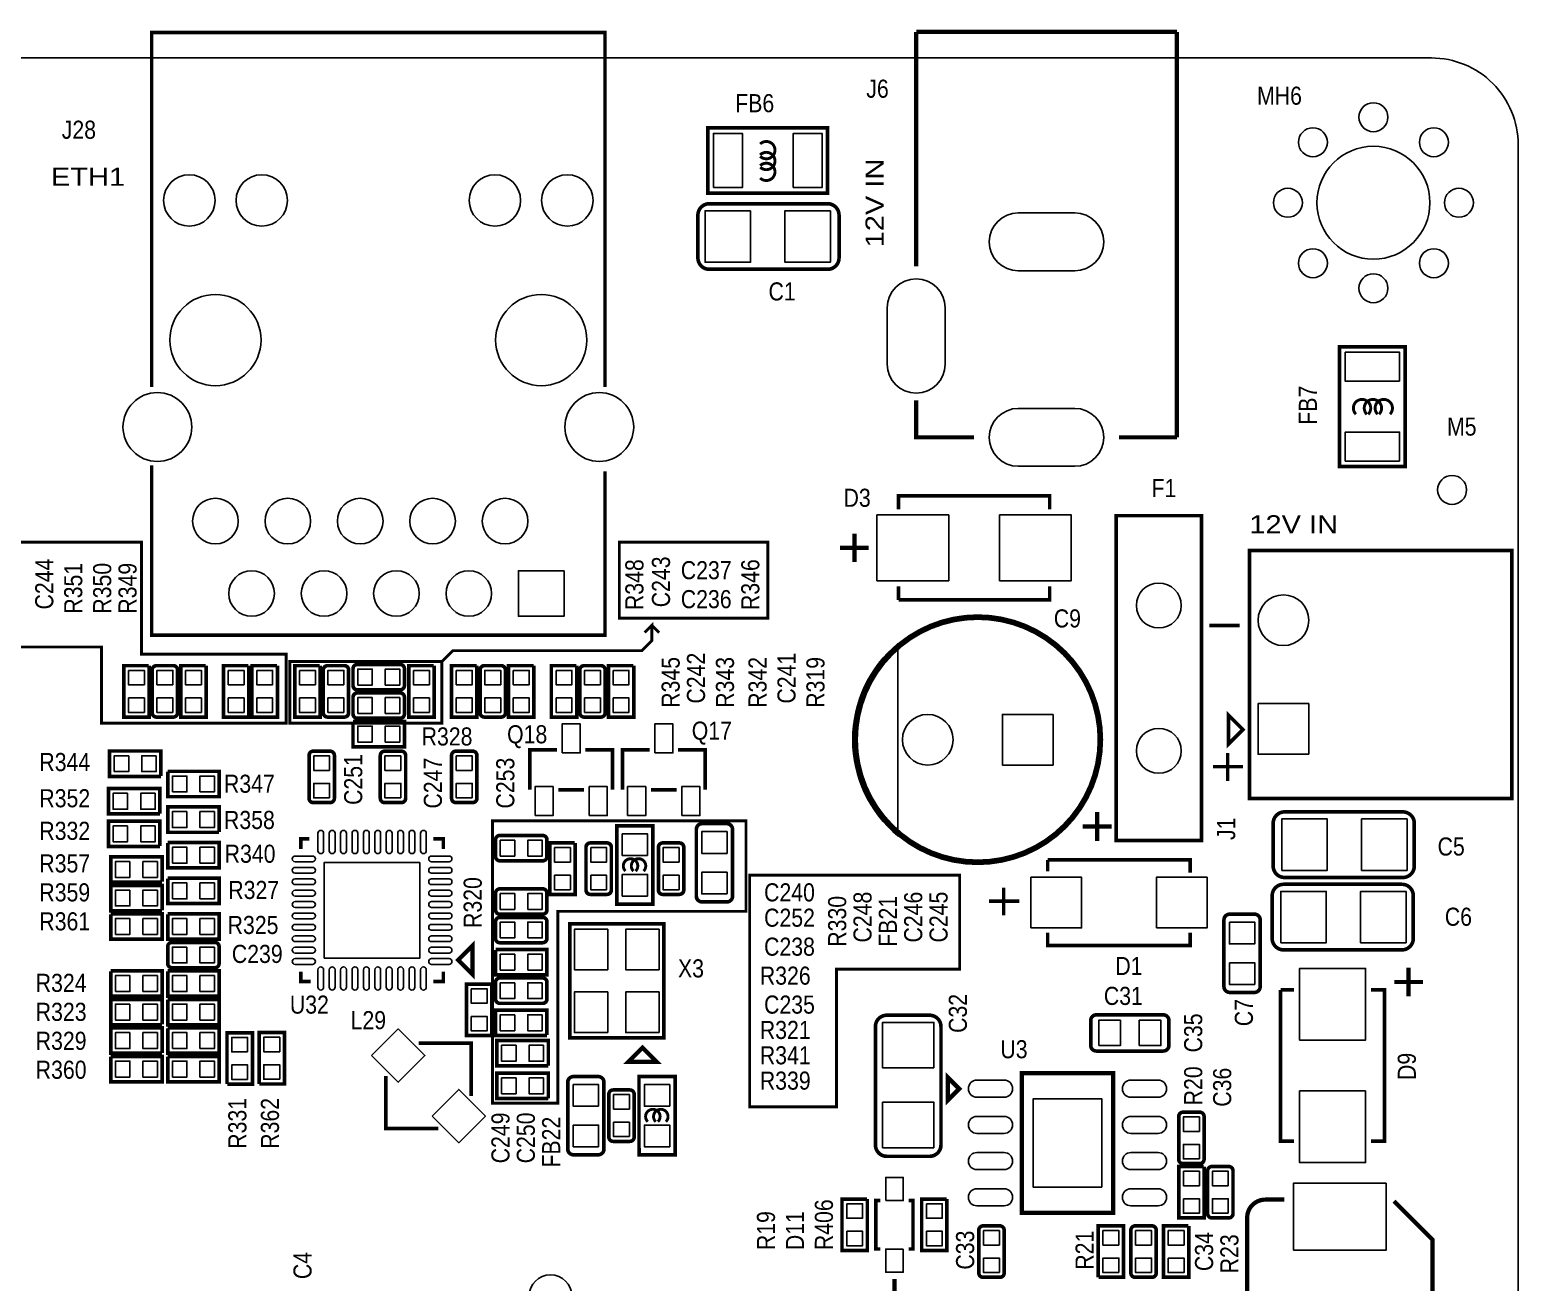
# Model space of a CAD drawing. Extents: x 0 to 228, y 0 to 175.
# Drawn here: x 175.8 to 228, y 129 to 173 of the extents above; entities that cross this region are included whole.
import ezdxf
from ezdxf.enums import TextEntityAlignment as Align

# ---------------------------------------------------------------- set-up
doc = ezdxf.new("R2010")
doc.units = 0
for name, color, linetype in [('BG_OUTLINE', 253, 'CONTINUOUS'), ('BG_SILKSCREEN_TOP', 85, 'CONTINUOUS'), ('PG_SILKSCREEN_TOP', 253, 'CONTINUOUS'), ('PIN_TOP', 142, 'CONTINUOUS'), ('RD_SILKSCREEN_TOP', 142, 'CONTINUOUS')]:
    doc.layers.add(name, color=color, linetype=linetype)

msp = doc.modelspace()

# ---------------------------------------------------------------- linework, layer by layer
at = {"layer": 'BG_OUTLINE'}
msp.add_lwpolyline([(3.048, 0), (224.952052, 0, 0.414214), (228.000052, 3.048), (228.000052, 168.95191, 0.414217), (224.952052, 171.99991), (3.048, 171.99991, 0.414214), (0, 168.95191), (0, 3.048, 0.414214), (3.048, 0)], format="xyb", dxfattribs=at)
at = {"layer": 'BG_SILKSCREEN_TOP', "const_width": 0.102108}
for points in [[(174.752, 155.015946), (174.752, 151.332946), (178.308, 151.332946), (178.308, 148.665946), (184.785, 148.665946), (184.785, 151.078946), (179.705, 151.078946), (179.705, 155.015946), (174.752, 155.015946)], [(196.469, 155.015946), (201.676, 155.015946), (201.676, 152.348946), (196.469, 152.348946), (196.469, 155.015946)], [(190.246, 150.824946), (190.627, 151.2062), (197.2564, 151.2062), (197.612, 151.5618), (197.612, 152.094946), (197.358, 151.840946)], [(197.612, 152.094946), (197.866, 151.840946)], [(184.912, 150.824946), (190.246, 150.824946), (190.246, 148.665946), (184.912, 148.665946), (184.912, 150.824946)], [(192.024, 135.330946), (192.024, 145.236946), (200.914, 145.236946), (200.914, 142.061946), (194.31, 142.061946), (194.31, 135.330946), (192.024, 135.330946)], [(201.168, 143.331946), (208.407, 143.331946), (208.407, 140.029946), (204.089, 140.029946), (204.089, 135.203946), (201.041, 135.203946), (201.041, 143.331946), (201.168, 143.331946)]]:
    msp.add_lwpolyline(points, dxfattribs=at)
at = {"layer": 'PG_SILKSCREEN_TOP'}
for points, const_width in [([(180.065934, 160.452054), (180.065934, 172.891958), (195.96608, 172.891958), (195.96608, 160.452054)], 0.127), ([(206.881984, 164.689028), (206.881984, 172.91304)], 0.150114), ([(206.881984, 172.91304), (216.025984, 172.91304)], 0.150114), ([(216.025984, 172.91304), (216.025984, 158.68904)], 0.150114), ([(199.575928, 169.502074), (199.575928, 167.251888), (203.776072, 167.251888), (203.776072, 169.552112), (199.575928, 169.552112), (199.575928, 169.502074)], 0.127), ([(221.784926, 157.665928), (224.035112, 157.665928), (224.035112, 161.866072), (221.734888, 161.866072), (221.734888, 157.665928), (221.784926, 157.665928)], 0.127), ([(208.913984, 158.68904), (206.881984, 158.68904), (206.881984, 159.989012)], 0.150114), ([(216.025984, 158.68904), (213.993984, 158.68904)], 0.150114), ([(180.065934, 157.701996), (180.065934, 151.752046), (195.96608, 151.752046), (195.96608, 157.502098)], 0.127), ([(211.564982, 156.16301), (211.564982, 156.63799), (206.265018, 156.63799), (206.265018, 156.16301)], 0.127), ([(216.892124, 155.941014), (216.892124, 144.540986), (213.891876, 144.540986), (213.891876, 155.941014), (216.892124, 155.941014)], 0.127), ([(204.71511, 155.313126), (204.71511, 154.312874)], 0.150114), ([(204.214984, 154.813), (205.214982, 154.813)], 0.150114), ([(218.574112, 146.017996), (227.773992, 146.017996), (227.773992, 154.718004), (218.574112, 154.718004), (218.574112, 146.017996)], 0.127), ([(206.265018, 152.98801), (211.564982, 152.98801), (211.564982, 153.46299)], 0.127), ([(206.265018, 153.46299), (206.265018, 152.98801)], 0.127), ([(217.16111, 152.088088), (218.2241, 152.088088)], 0.119888), ([(179.973986, 150.679912), (179.973986, 148.876004), (179.084986, 148.876004), (179.084986, 150.679912), (179.961032, 150.679912)], 0.127), ([(181.973982, 150.679912), (181.973982, 148.876004), (181.084982, 148.876004), (181.084982, 150.679912), (181.961028, 150.679912)], 0.127), ([(183.474106, 150.679912), (183.474106, 148.876004), (182.585106, 148.876004), (182.585106, 150.679912), (183.460898, 150.679912)], 0.127), ([(184.474104, 150.679912), (184.474104, 148.876004), (183.585104, 148.876004), (183.585104, 150.679912), (184.460896, 150.679912)], 0.127), ([(185.973974, 150.679912), (185.973974, 148.876004), (185.084974, 148.876004), (185.084974, 150.679912), (185.96102, 150.679912)], 0.127), ([(189.973966, 150.679912), (189.973966, 148.876004), (189.084966, 148.876004), (189.084966, 150.679912), (189.961012, 150.679912)], 0.127), ([(191.47409, 150.679912), (191.47409, 148.876004), (190.58509, 148.876004), (190.58509, 150.679912), (191.460882, 150.679912)], 0.127), ([(193.474086, 150.679912), (193.474086, 148.876004), (192.585086, 148.876004), (192.585086, 150.679912), (193.460878, 150.679912)], 0.127), ([(194.973956, 150.679912), (194.973956, 148.876004), (194.084956, 148.876004), (194.084956, 150.679912), (194.961002, 150.679912)], 0.127), ([(196.973952, 150.679912), (196.973952, 148.876004), (196.084952, 148.876004), (196.084952, 150.679912), (196.960998, 150.679912)], 0.127), ([(217.842084, 147.934934), (217.842084, 148.934932), (218.34221, 148.434806), (217.842084, 147.934934)], 0.127), ([(187.127896, 148.72208), (188.931042, 148.72208), (188.931042, 147.83308), (187.127896, 147.83308), (187.127896, 148.709888)], 0.127), ([(194.279012, 147.727924), (193.329052, 147.727924), (193.329052, 146.327876)], 0.127), ([(195.27901, 147.727924), (196.22897, 147.727924), (196.22897, 146.327876)], 0.127), ([(197.528942, 147.727924), (196.578982, 147.727924), (196.578982, 146.327876)], 0.127), ([(198.52894, 147.727924), (199.4789, 147.727924), (199.4789, 146.327876)], 0.127), ([(180.390038, 146.795998), (178.585876, 146.795998), (178.585876, 147.684998), (180.390038, 147.684998), (180.390038, 146.808952)], 0.127), ([(217.805, 147.610068), (217.805, 146.633946)], 0.119888), ([(180.628036, 146.97202), (182.430928, 146.97202), (182.430928, 146.08302), (180.628036, 146.08302), (180.628036, 146.960082)], 0.127), ([(217.28811, 147.135088), (218.3511, 147.135088)], 0.119888), ([(180.352954, 145.477992), (178.549046, 145.477992), (178.549046, 146.368008), (180.352954, 146.368008), (180.352954, 145.490946)], 0.127), ([(194.32905, 146.327876), (195.228972, 146.327876)], 0.127), ([(197.57898, 146.327876), (198.478902, 146.327876)], 0.127), ([(182.430928, 144.833086), (180.628036, 144.833086), (180.628036, 145.722086), (182.430928, 145.722086), (182.430928, 144.84604)], 0.127), ([(180.352954, 144.336008), (178.549046, 144.336008), (178.549046, 145.223992), (180.352954, 145.223992), (180.352954, 144.347946)], 0.127), ([(213.233, 144.526), (213.233, 145.542)], 0.151892), ([(185.596022, 144.599914), (185.296048, 144.599914), (185.296048, 144.249902)], 0.127), ([(190.296038, 144.249902), (190.296038, 144.599914), (189.946026, 144.599914)], 0.127), ([(196.713094, 142.312898), (196.379084, 142.312898), (196.379084, 142.630906), (196.379084, 145.056098), (197.649084, 145.056098), (197.649084, 142.312898), (196.70903, 142.312898)], 0.127), ([(213.741, 145.034), (212.725, 145.034)], 0.151892), ([(180.628036, 144.471898), (182.430928, 144.471898), (182.430928, 143.582898), (180.628036, 143.582898), (180.628036, 144.45996)], 0.127), ([(194.919092, 144.45996), (194.919092, 142.656052), (194.030092, 142.656052), (194.030092, 144.45996), (194.905884, 144.45996)], 0.127), ([(180.430932, 143.083026), (178.62804, 143.083026), (178.62804, 143.972026), (180.430932, 143.972026), (180.430932, 143.09598)], 0.127), ([(216.495122, 143.417036), (216.495122, 143.867124), (211.494878, 143.867124)], 0.127), ([(211.494878, 143.858996), (211.494878, 143.467074)], 0.127), ([(180.628036, 143.221964), (182.430928, 143.221964), (182.430928, 142.332964), (180.628036, 142.332964), (180.628036, 143.210026)], 0.127), ([(180.430932, 142.083028), (178.62804, 142.083028), (178.62804, 142.972028), (180.430932, 142.972028), (180.430932, 142.095982)], 0.127), ([(209.949034, 142.892018), (209.949034, 141.915896)], 0.119888), ([(178.62804, 141.97203), (180.430932, 141.97203), (180.430932, 141.08303), (178.62804, 141.08303), (178.62804, 141.960092)], 0.127), ([(180.628036, 141.97203), (182.430928, 141.97203), (182.430928, 141.08303), (180.628036, 141.08303), (180.628036, 141.960092)], 0.127), ([(209.43189, 142.417038), (210.49488, 142.417038)], 0.119888), ([(194.7291, 137.62101), (194.7291, 141.621002), (198.029068, 141.621002), (198.029068, 137.62101), (194.7291, 137.62101)], 0.127), ([(191.317372, 139.850876), (191.317372, 140.850874), (190.8175, 140.350748), (191.317372, 139.850876)], 0.150114), ([(211.494878, 141.316964), (211.494878, 140.866876), (216.495122, 140.866876), (216.495122, 141.316964)], 0.127), ([(192.127886, 140.722096), (193.931032, 140.722096), (193.931032, 139.833096), (192.127886, 139.833096), (192.127886, 140.709904)], 0.127), ([(178.62804, 139.972034), (180.430932, 139.972034), (180.430932, 139.083034), (178.62804, 139.083034), (178.62804, 139.960096)], 0.127), ([(180.628036, 139.972034), (182.430928, 139.972034), (182.430928, 139.083034), (180.628036, 139.083034), (180.628036, 139.960096)], 0.127), ([(185.64606, 139.599924), (185.296048, 139.599924), (185.296048, 139.949936)], 0.127), ([(190.296038, 139.949936), (190.296038, 139.599924), (189.946026, 139.599924)], 0.127), ([(224.155, 140.082016), (224.155, 139.082018)], 0.150114), ([(191.998092, 139.50696), (191.998092, 137.703052), (191.109092, 137.703052), (191.109092, 139.50696), (191.984884, 139.50696)], 0.127), ([(224.655126, 139.58189), (223.654874, 139.58189)], 0.150114), ([(180.430932, 138.083036), (178.62804, 138.083036), (178.62804, 138.972036), (180.430932, 138.972036), (180.430932, 138.09599)], 0.127), ([(180.628036, 138.972036), (182.430928, 138.972036), (182.430928, 138.083036), (180.628036, 138.083036), (180.628036, 138.960098)], 0.127), ([(219.66301, 139.301982), (219.66301, 134.002018), (220.13799, 134.002018)], 0.127), ([(220.13799, 139.301982), (219.66301, 139.301982)], 0.127), ([(222.83801, 134.002018), (223.31299, 134.002018), (223.31299, 139.301982), (222.83801, 139.301982)], 0.127), ([(193.931032, 137.7061), (192.127886, 137.7061), (192.127886, 138.5951), (193.931032, 138.5951), (193.931032, 137.719054)], 0.127), ([(180.430932, 137.083038), (178.62804, 137.083038), (178.62804, 137.972038), (180.430932, 137.972038), (180.430932, 137.095992)], 0.127), ([(180.628036, 137.972038), (182.430928, 137.972038), (182.430928, 137.083038), (180.628036, 137.083038), (180.628036, 137.9601)], 0.127), ([(182.708042, 135.998966), (182.708042, 137.802112), (183.597042, 137.802112), (183.597042, 135.998966), (182.71998, 135.998966)], 0.127), ([(183.831992, 136.004046), (183.831992, 137.807954), (184.720992, 137.807954), (184.720992, 136.004046), (183.8452, 136.004046)], 0.127), ([(189.425072, 137.437876), (191.274954, 137.437876), (191.274954, 135.587994)], 0.127), ([(193.979038, 136.635998), (192.174876, 136.635998), (192.174876, 137.524998), (193.979038, 137.524998), (193.979038, 136.648952)], 0.127), ([(197.781926, 136.777984), (196.781928, 136.777984), (197.282054, 137.27811), (197.781926, 136.777984)], 0.150114), ([(178.62804, 136.97204), (180.430932, 136.97204), (180.430932, 136.08304), (178.62804, 136.08304), (178.62804, 136.960102)], 0.127), ([(180.628036, 136.97204), (182.430928, 136.97204), (182.430928, 136.08304), (180.628036, 136.08304), (180.628036, 136.960102)], 0.127), ([(188.27496, 136.288018), (188.27496, 134.437882), (190.125096, 134.437882)], 0.127), ([(193.979038, 135.492998), (192.174876, 135.492998), (192.174876, 136.381998), (193.979038, 136.381998), (193.979038, 135.505952)], 0.127), ([(197.49389, 133.520942), (197.160896, 133.520942), (197.15988, 133.83895), (197.15988, 136.263888), (198.42988, 136.263888), (198.42988, 133.520942), (197.49008, 133.520942)], 0.127), ([(207.989932, 136.233916), (207.989932, 135.43407), (208.389982, 135.83412), (207.989932, 136.233916)], 0.150114), ([(210.589876, 131.484116), (210.589876, 136.38403), (213.790022, 136.38403), (213.790022, 131.484116), (210.589876, 131.484116)], 0.150114), ([(216.978992, 133.108954), (216.978992, 131.305046), (216.089992, 131.305046), (216.089992, 133.108954), (216.967054, 133.108954)], 0.127), ([(205.167992, 131.965954), (205.167992, 130.162046), (204.280008, 130.162046), (204.280008, 131.965954), (205.156054, 131.965954)], 0.127), ([(205.620874, 130.214116), (205.471014, 130.214116), (205.471014, 131.913884), (205.620874, 131.913884)], 0.127), ([(206.621126, 130.214116), (206.770986, 130.214116), (206.770986, 131.913884), (206.621126, 131.913884)], 0.127), ([(207.961992, 131.965954), (207.961992, 130.162046), (207.074008, 130.162046), (207.074008, 131.965954), (207.950054, 131.965954)], 0.127), ([(213.270084, 129.221992), (213.270084, 131.0259), (214.159084, 131.0259), (214.159084, 129.221992), (213.282022, 129.221992)], 0.127), ([(216.445084, 131.0259), (216.445084, 129.221992), (215.556084, 129.221992), (215.556084, 131.0259), (216.431876, 131.0259)], 0.127), ([(206.121, 128.563878), (206.121, 129.16408)], 0.150114)]:
    msp.add_lwpolyline(points, dxfattribs=dict(at, const_width=const_width))
for points, const_width in [([(201.410062, 168.980104, -0.414006), (201.8411, 168.980104, -0.995605), (201.410062, 168.549066)], 0.102108), ([(201.410062, 168.599104, -0.414006), (201.8411, 168.599104, -0.995605), (201.410062, 168.168066)], 0.102108), ([(201.410062, 168.218104, -0.414006), (201.8411, 168.218104, -0.995605), (201.410062, 167.787066)], 0.102108), ([(203.776072, 166.885112), (199.625966, 166.885112, 0.414191), (199.225916, 166.485062), (199.225916, 164.984938, 0.414191), (199.625966, 164.584888), (203.776072, 164.584888, 0.414173), (204.176122, 164.984938), (204.176122, 166.485062, 0.414173), (203.776072, 166.885112)], 0.127), ([(222.306896, 159.500062, -0.414006), (222.306896, 159.9311, -0.995605), (222.737934, 159.500062)], 0.102108), ([(222.687896, 159.500062, -0.414006), (222.687896, 159.9311, -0.995605), (223.118934, 159.500062)], 0.102108), ([(223.068896, 159.500062, -0.414006), (223.068896, 159.9311, -0.995605), (223.499934, 159.500062)], 0.102108), ([(213.341966, 148.082, 1), (204.742034, 148.082, 1), (213.341966, 148.082)], 0.199898), ([(180.084984, 149.026118), (180.084984, 149.575012), (180.084984, 149.980904), (180.084984, 150.529036, -0.415985), (180.235098, 150.679912), (180.824124, 150.679912, -0.414759), (180.973984, 150.529036), (180.973984, 149.026118, -0.413667), (180.824124, 148.876004), (180.235098, 148.876004, -0.41489), (180.084984, 149.026118)], 0.127), ([(186.084972, 149.026118), (186.084972, 149.575012), (186.084972, 149.980904), (186.084972, 150.529036, -0.415952), (186.235086, 150.679912), (186.824112, 150.679912, -0.414792), (186.973972, 150.529036), (186.973972, 149.026118, -0.4137), (186.824112, 148.876004), (186.235086, 148.876004, -0.414857), (186.084972, 149.026118)], 0.127), ([(187.27801, 150.722076), (187.825888, 150.722076), (188.232034, 150.722076), (188.780928, 150.722076, -0.414791), (188.931042, 150.571962), (188.931042, 149.982936, -0.4137), (188.780928, 149.833076), (187.27801, 149.833076, -0.41436), (187.127896, 149.982936), (187.127896, 150.571962, -0.415454), (187.27801, 150.722076)], 0.127), ([(191.585088, 149.026118), (191.585088, 149.575012), (191.585088, 149.980904), (191.585088, 150.529036, -0.415622), (191.734948, 150.679912), (192.323974, 150.679912, -0.415122), (192.474088, 150.529036), (192.474088, 149.026118, -0.41403), (192.323974, 148.876004), (191.734948, 148.876004, -0.414527), (191.585088, 149.026118)], 0.127), ([(195.084954, 149.026118), (195.084954, 149.575012), (195.084954, 149.980904), (195.084954, 150.529036, -0.415952), (195.235068, 150.679912), (195.824094, 150.679912, -0.414792), (195.973954, 150.529036), (195.973954, 149.026118, -0.4137), (195.824094, 148.876004), (195.235068, 148.876004, -0.414857), (195.084954, 149.026118)], 0.127), ([(187.27801, 149.722078), (187.825888, 149.722078), (188.232034, 149.722078), (188.780928, 149.722078, -0.414791), (188.931042, 149.571964), (188.931042, 148.982938, -0.4137), (188.780928, 148.833078), (187.27801, 148.833078, -0.41436), (187.127896, 148.982938), (187.127896, 149.571964, -0.415454), (187.27801, 149.722078)], 0.127), ([(185.5851, 146.026124), (185.5851, 146.575018), (185.5851, 146.98091), (185.5851, 147.529042, -0.415622), (185.73496, 147.679918), (186.323986, 147.679918, -0.415122), (186.4741, 147.529042), (186.4741, 146.026124, -0.41403), (186.323986, 145.87601), (185.73496, 145.87601, -0.414527), (185.5851, 146.026124)], 0.127), ([(188.084968, 146.026124), (188.084968, 146.575018), (188.084968, 146.98091), (188.084968, 147.529042, -0.415952), (188.235082, 147.679918), (188.824108, 147.679918, -0.414792), (188.973968, 147.529042), (188.973968, 146.026124, -0.4137), (188.824108, 145.87601), (188.235082, 145.87601, -0.414857), (188.084968, 146.026124)], 0.127), ([(190.58509, 146.026124), (190.58509, 146.575018), (190.58509, 146.98091), (190.58509, 147.529042, -0.415622), (190.73495, 147.679918), (191.323976, 147.679918, -0.415122), (191.47409, 147.529042), (191.47409, 146.026124, -0.41403), (191.323976, 145.87601), (190.73495, 145.87601, -0.414527), (190.58509, 146.026124)], 0.127), ([(199.171052, 142.592044), (199.171052, 144.935956, -0.413852), (199.37095, 145.136108), (200.2409, 145.136108, -0.414123), (200.441052, 144.935956), (200.441052, 142.592044, -0.414102), (200.2409, 142.391892), (199.37095, 142.391892, -0.413831), (199.171052, 142.592044)], 0.127), ([(219.80398, 143.248888), (223.954086, 143.248888, 0.414105), (224.353882, 143.648938), (224.353882, 145.149062, 0.4141), (223.954086, 145.549112), (219.80398, 145.549112, 0.414198), (219.40393, 145.149062), (219.40393, 143.648938, 0.414202), (219.80398, 143.248888)], 0.127), ([(192.278, 144.722088), (192.825878, 144.722088), (193.232024, 144.722088), (193.780918, 144.722088, -0.414758), (193.931032, 144.571974), (193.931032, 143.982948, -0.413733), (193.780918, 143.833088), (192.278, 143.833088, -0.414393), (192.127886, 143.982948), (192.127886, 144.571974, -0.415421), (192.278, 144.722088)], 0.127), ([(196.189092, 144.309084), (196.189092, 143.760952), (196.189092, 143.35506), (196.189092, 142.805912, -0.415324), (196.037962, 142.656052), (195.449952, 142.656052, -0.41436), (195.300092, 142.805912), (195.300092, 144.309084, -0.415821), (195.449952, 144.45996), (196.037962, 144.45996, -0.416775), (196.189092, 144.309084)], 0.127), ([(197.840092, 142.805912), (197.840092, 143.35506), (197.840092, 143.760952), (197.840092, 144.309084, -0.415821), (197.989952, 144.45996), (198.577962, 144.45996, -0.416775), (198.729092, 144.309084), (198.729092, 142.805912, -0.415324), (198.577962, 142.656052), (197.989952, 142.656052, -0.41436), (197.840092, 142.805912)], 0.127), ([(196.683884, 143.473932, -2.412993), (197.04304, 143.473932)], 0.102108), ([(196.96303, 143.473932, -2.414604), (197.321932, 143.473932)], 0.102108), ([(219.768928, 140.708888), (223.919034, 140.708888, 0.414214), (224.319084, 141.108938), (224.319084, 142.609062, 0.414214), (223.919034, 143.009112), (219.768928, 143.009112, 0.41415), (219.368878, 142.609062), (219.368878, 141.108938, 0.41415), (219.768928, 140.708888)], 0.127), ([(192.278, 142.849092), (192.825878, 142.849092), (193.232024, 142.849092), (193.780918, 142.849092, -0.414758), (193.931032, 142.698978), (193.931032, 142.109952, -0.413733), (193.780918, 141.960092), (192.278, 141.960092, -0.414393), (192.127886, 142.109952), (192.127886, 142.698978, -0.415421), (192.278, 142.849092)], 0.127), ([(218.948, 141.760956), (218.948, 139.417044, -0.41384), (218.748102, 139.216892), (217.877898, 139.216892, -0.413834), (217.678, 139.417044), (217.678, 141.760956, -0.413742), (217.877898, 141.961108), (218.748102, 141.961108, -0.413748), (218.948, 141.760956)], 0.127), ([(192.278, 141.849094), (192.825878, 141.849094), (193.232024, 141.849094), (193.780918, 141.849094, -0.414758), (193.931032, 141.69898), (193.931032, 141.109954, -0.413733), (193.780918, 140.960094), (192.278, 140.960094, -0.414393), (192.127886, 141.109954), (192.127886, 141.69898, -0.415421), (192.278, 141.849094)], 0.127), ([(182.281068, 140.083032), (181.73192, 140.083032), (181.326028, 140.083032), (180.777896, 140.083032, -0.413996), (180.628036, 140.232892), (180.628036, 140.821918, -0.415223), (180.777896, 140.972032), (182.281068, 140.972032, -0.414493), (182.430928, 140.821918), (182.430928, 140.232892, -0.413271), (182.281068, 140.083032)], 0.127), ([(193.780918, 138.833098), (193.232024, 138.833098), (192.825878, 138.833098), (192.278, 138.833098, -0.414393), (192.127886, 138.982958), (192.127886, 139.571984, -0.415421), (192.278, 139.722098), (193.780918, 139.722098, -0.414758), (193.931032, 139.571984), (193.931032, 138.982958, -0.413733), (193.780918, 138.833098)], 0.127), ([(207.751934, 133.865874), (207.751934, 138.01598, 0.414334), (207.351884, 138.41603), (205.852014, 138.41603, 0.414224), (205.451964, 138.01598), (205.451964, 133.865874, 0.414092), (205.852014, 133.466078), (207.351884, 133.466078, 0.414202), (207.751934, 133.865874)], 0.127), ([(213.204044, 138.43), (215.547956, 138.43, -0.413829), (215.748108, 138.230102), (215.748108, 137.359898, -0.413848), (215.547956, 137.16), (213.204044, 137.16, -0.413753), (213.003892, 137.359898), (213.003892, 138.230102, -0.413734), (213.204044, 138.43)], 0.127), ([(194.660012, 133.721094), (194.660012, 136.06399, -0.414216), (194.85991, 136.263888), (195.730114, 136.263888, -0.414606), (195.930012, 136.06399), (195.930012, 133.721094, -0.414221), (195.730114, 133.520942), (194.85991, 133.520942, -0.413844), (194.660012, 133.721094)], 0.127), ([(196.100954, 134.140956), (196.100954, 134.690104), (196.100954, 135.095996), (196.100954, 135.643874, -0.415654), (196.251068, 135.793988), (196.840094, 135.793988, -0.414492), (196.989954, 135.643874), (196.989954, 134.140956, -0.413337), (196.840094, 133.991096), (196.251068, 133.991096, -0.414493), (196.100954, 134.140956)], 0.127), ([(197.464934, 134.681976, -2.412647), (197.82409, 134.681976)], 0.102108), ([(197.74408, 134.681976, -2.407832), (198.103998, 134.681976)], 0.102108), ([(216.091008, 133.359906), (216.091008, 133.909054), (216.091008, 134.314946), (216.091008, 134.864094, -0.414361), (216.241122, 135.013954), (216.829894, 135.013954, -0.413502), (216.980008, 134.864094), (216.980008, 133.359906, -0.413305), (216.829894, 133.210046), (216.241122, 133.210046, -0.414162), (216.091008, 133.359906)], 0.127), ([(217.105992, 131.454906), (217.105992, 132.004054), (217.105992, 132.409946), (217.105992, 132.959094, -0.41347), (217.256106, 133.108954), (217.844878, 133.108954, -0.413997), (217.994992, 132.959094), (217.994992, 131.454906, -0.414195), (217.844878, 131.305046), (217.256106, 131.305046, -0.413667), (217.105992, 131.454906)], 0.127), ([(219.84208, 124.89688), (218.49207, 126.24689), (218.49207, 131.311904, -0.41425), (219.12707, 131.946904), (219.792042, 131.946904)], 0.150114), ([(223.64192, 131.89712), (224.99193, 130.54711), (224.99193, 125.482096, -0.414279), (224.35693, 124.847096), (223.691958, 124.847096)], 0.150114), ([(209.079084, 129.372106), (209.079084, 129.921), (209.079084, 130.326892), (209.079084, 130.87604, -0.414062), (209.228944, 131.0259), (209.816954, 131.0259, -0.415091), (209.968084, 130.87604), (209.968084, 129.372106, -0.415586), (209.816954, 129.221992), (209.228944, 129.221992, -0.414559), (209.079084, 129.372106)], 0.127), ([(214.413084, 129.372106), (214.413084, 129.921), (214.413084, 130.326892), (214.413084, 130.87604, -0.414062), (214.562944, 131.0259), (215.150954, 131.0259, -0.415091), (215.302084, 130.87604), (215.302084, 129.372106, -0.415586), (215.150954, 129.221992), (214.562944, 129.221992, -0.414559), (214.413084, 129.372106)], 0.127)]:
    msp.add_lwpolyline(points, format="xyb", dxfattribs=dict(at, const_width=const_width))
msp.add_lwpolyline([(206.241904, 151.45893), (206.241904, 144.70507, -0.469866)], format="xyb", close=True, dxfattribs=at)
at = {"layer": 'PIN_TOP'}
for points in [[(199.767952, 167.4495), (199.767952, 169.3545), (200.783952, 169.3545), (200.783952, 167.4495)], [(202.568048, 167.4495), (202.568048, 169.3545), (203.584048, 169.3545), (203.584048, 167.4495)], [(201.075925, 166.636446), (201.075925, 164.833554), (199.475979, 164.833554), (199.475979, 166.636446)], [(203.876021, 166.636446), (203.876021, 164.833554), (202.276075, 164.833554), (202.276075, 166.636446)], [(223.8375, 160.658048), (221.9325, 160.658048), (221.9325, 161.674048), (223.8375, 161.674048)], [(223.8375, 157.857952), (221.9325, 157.857952), (221.9325, 158.873952), (223.8375, 158.873952)], [(208.022444, 153.657554), (205.507336, 153.657554), (205.507336, 155.968446), (208.022444, 155.968446)], [(209.807556, 155.968446), (212.322664, 155.968446), (212.322664, 153.657554), (209.807556, 153.657554)], [(194.530853, 154.012011), (194.530853, 152.412065), (192.930907, 152.412065), (192.930907, 154.012011)], [(179.249451, 150.515066), (179.808505, 150.515066), (179.808505, 150.007066), (179.249451, 150.007066)], [(180.808503, 150.007066), (180.249449, 150.007066), (180.249449, 150.515066), (180.808503, 150.515066)], [(181.249447, 150.515066), (181.808501, 150.515066), (181.808501, 150.007066), (181.249447, 150.007066)], [(182.749571, 150.515066), (183.308625, 150.515066), (183.308625, 150.007066), (182.749571, 150.007066)], [(183.749569, 150.515066), (184.308623, 150.515066), (184.308623, 150.007066), (183.749569, 150.007066)], [(185.249439, 150.515066), (185.808493, 150.515066), (185.808493, 150.007066), (185.249439, 150.007066)], [(186.808491, 150.007066), (186.249437, 150.007066), (186.249437, 150.515066), (186.808491, 150.515066)], [(187.29198, 149.99843), (187.29198, 150.557484), (187.79998, 150.557484), (187.79998, 149.99843)], [(188.258196, 149.99843), (188.258196, 150.557484), (188.766196, 150.557484), (188.766196, 149.99843)], [(189.249431, 150.515066), (189.808485, 150.515066), (189.808485, 150.007066), (189.249431, 150.007066)], [(190.749555, 150.515066), (191.308609, 150.515066), (191.308609, 150.007066), (190.749555, 150.007066)], [(192.308607, 150.007066), (191.749553, 150.007066), (191.749553, 150.515066), (192.308607, 150.515066)], [(192.749551, 150.515066), (193.308605, 150.515066), (193.308605, 150.007066), (192.749551, 150.007066)], [(194.249421, 150.515066), (194.808475, 150.515066), (194.808475, 150.007066), (194.249421, 150.007066)], [(195.808473, 150.007066), (195.249419, 150.007066), (195.249419, 150.515066), (195.808473, 150.515066)], [(196.249417, 150.515066), (196.808471, 150.515066), (196.808471, 150.007066), (196.249417, 150.007066)], [(179.249451, 149.54885), (179.808505, 149.54885), (179.808505, 149.04085), (179.249451, 149.04085)], [(180.808503, 149.04085), (180.249449, 149.04085), (180.249449, 149.54885), (180.808503, 149.54885)], [(181.249447, 149.54885), (181.808501, 149.54885), (181.808501, 149.04085), (181.249447, 149.04085)], [(182.749571, 149.54885), (183.308625, 149.54885), (183.308625, 149.04085), (182.749571, 149.04085)], [(183.749569, 149.54885), (184.308623, 149.54885), (184.308623, 149.04085), (183.749569, 149.04085)], [(185.249439, 149.54885), (185.808493, 149.54885), (185.808493, 149.04085), (185.249439, 149.04085)], [(186.808491, 149.04085), (186.249437, 149.04085), (186.249437, 149.54885), (186.808491, 149.54885)], [(187.29198, 148.998432), (187.29198, 149.557486), (187.79998, 149.557486), (187.79998, 148.998432)], [(188.258196, 148.998432), (188.258196, 149.557486), (188.766196, 149.557486), (188.766196, 148.998432)], [(189.249431, 149.54885), (189.808485, 149.54885), (189.808485, 149.04085), (189.249431, 149.04085)], [(190.749555, 149.54885), (191.308609, 149.54885), (191.308609, 149.04085), (190.749555, 149.04085)], [(192.308607, 149.04085), (191.749553, 149.04085), (191.749553, 149.54885), (192.308607, 149.54885)], [(192.749551, 149.54885), (193.308605, 149.54885), (193.308605, 149.04085), (192.749551, 149.04085)], [(194.249421, 149.54885), (194.808475, 149.54885), (194.808475, 149.04085), (194.249421, 149.04085)], [(195.808473, 149.04085), (195.249419, 149.04085), (195.249419, 149.54885), (195.808473, 149.54885)], [(196.249417, 149.54885), (196.808471, 149.54885), (196.808471, 149.04085), (196.249417, 149.04085)], [(220.653102, 147.574), (218.875102, 147.574), (218.875102, 149.352), (220.653102, 149.352)], [(211.685886, 148.971), (211.685886, 147.193), (209.907886, 147.193), (209.907886, 148.971)], [(187.29198, 147.998434), (187.29198, 148.557488), (187.79998, 148.557488), (187.79998, 147.998434)], [(188.258196, 147.998434), (188.258196, 148.557488), (188.766196, 148.557488), (188.766196, 147.998434)], [(194.461384, 147.619974), (194.461384, 148.635974), (195.096384, 148.635974), (195.096384, 147.619974)], [(197.711568, 147.619974), (197.711568, 148.635974), (198.346568, 148.635974), (198.346568, 147.619974)], [(179.258976, 147.520533), (179.258976, 146.961479), (178.750976, 146.961479), (178.750976, 147.520533)], [(180.225192, 147.520533), (180.225192, 146.961479), (179.717192, 146.961479), (179.717192, 147.520533)], [(186.308619, 147.007072), (185.749565, 147.007072), (185.749565, 147.515072), (186.308619, 147.515072)], [(188.808487, 147.007072), (188.249433, 147.007072), (188.249433, 147.515072), (188.808487, 147.515072)], [(191.308609, 147.007072), (190.749555, 147.007072), (190.749555, 147.515072), (191.308609, 147.515072)], [(180.791866, 146.248374), (180.791866, 146.807428), (181.299866, 146.807428), (181.299866, 146.248374)], [(181.758082, 146.248374), (181.758082, 146.807428), (182.266082, 146.807428), (182.266082, 146.248374)], [(179.221892, 146.202527), (179.221892, 145.643473), (178.713892, 145.643473), (178.713892, 146.202527)], [(180.188108, 146.202527), (180.188108, 145.643473), (179.680108, 145.643473), (179.680108, 146.202527)], [(186.308619, 146.040856), (185.749565, 146.040856), (185.749565, 146.548856), (186.308619, 146.548856)], [(188.808487, 146.040856), (188.249433, 146.040856), (188.249433, 146.548856), (188.808487, 146.548856)], [(191.308609, 146.040856), (190.749555, 146.040856), (190.749555, 146.548856), (191.308609, 146.548856)], [(193.511424, 145.419826), (193.511424, 146.435826), (194.146424, 146.435826), (194.146424, 145.419826)], [(195.411344, 145.419826), (195.411344, 146.435826), (196.046344, 146.435826), (196.046344, 145.419826)], [(196.761608, 145.419826), (196.761608, 146.435826), (197.396608, 146.435826), (197.396608, 145.419826)], [(198.661528, 145.419826), (198.661528, 146.435826), (199.296528, 146.435826), (199.296528, 145.419826)], [(181.299866, 145.557621), (181.299866, 144.998567), (180.791866, 144.998567), (180.791866, 145.557621)], [(182.266082, 145.557621), (182.266082, 144.998567), (181.758082, 144.998567), (181.758082, 145.557621)], [(219.703904, 143.497554), (219.703904, 145.300446), (221.30385, 145.300446), (221.30385, 143.497554)], [(222.504, 143.497554), (222.504, 145.300446), (224.103946, 145.300446), (224.103946, 143.497554)], [(179.221892, 145.059527), (179.221892, 144.500473), (178.713892, 144.500473), (178.713892, 145.059527)], [(180.188108, 145.059527), (180.188108, 144.500473), (179.680108, 144.500473), (179.680108, 145.059527)], [(197.458584, 144.014952), (196.569584, 144.014952), (196.569584, 144.776952), (197.458584, 144.776952)], [(200.250552, 144.093946), (199.361552, 144.093946), (199.361552, 144.855946), (200.250552, 144.855946)], [(180.791866, 143.748252), (180.791866, 144.307306), (181.299866, 144.307306), (181.299866, 143.748252)], [(181.758082, 143.748252), (181.758082, 144.307306), (182.266082, 144.307306), (182.266082, 143.748252)], [(192.29197, 143.998442), (192.29197, 144.557496), (192.79997, 144.557496), (192.79997, 143.998442)], [(193.258186, 143.998442), (193.258186, 144.557496), (193.766186, 144.557496), (193.766186, 143.998442)], [(194.194557, 144.295114), (194.753611, 144.295114), (194.753611, 143.787114), (194.194557, 143.787114)], [(195.464557, 144.295114), (196.023611, 144.295114), (196.023611, 143.787114), (195.464557, 143.787114)], [(198.563611, 143.787114), (198.004557, 143.787114), (198.004557, 144.295114), (198.563611, 144.295114)], [(179.29987, 143.807561), (179.29987, 143.248507), (178.79187, 143.248507), (178.79187, 143.807561)], [(180.266086, 143.807561), (180.266086, 143.248507), (179.758086, 143.248507), (179.758086, 143.807561)], [(189.472443, 143.776573), (189.472443, 140.423519), (186.119389, 140.423519), (186.119389, 143.776573)], [(180.791866, 142.498318), (180.791866, 143.057372), (181.299866, 143.057372), (181.299866, 142.498318)], [(181.758082, 142.498318), (181.758082, 143.057372), (182.266082, 143.057372), (182.266082, 142.498318)], [(194.194557, 143.328898), (194.753611, 143.328898), (194.753611, 142.820898), (194.194557, 142.820898)], [(195.464557, 143.328898), (196.023611, 143.328898), (196.023611, 142.820898), (195.464557, 142.820898)], [(197.458584, 142.59306), (196.569584, 142.59306), (196.569584, 143.35506), (197.458584, 143.35506)], [(198.563611, 142.820898), (198.004557, 142.820898), (198.004557, 143.328898), (198.563611, 143.328898)], [(200.250552, 142.672054), (199.361552, 142.672054), (199.361552, 143.434054), (200.250552, 143.434054)], [(210.906106, 141.478), (210.906106, 143.256), (212.684106, 143.256), (212.684106, 141.478)], [(215.305894, 141.478), (215.305894, 143.256), (217.083894, 143.256), (217.083894, 141.478)], [(179.29987, 142.807563), (179.29987, 142.248509), (178.79187, 142.248509), (178.79187, 142.807563)], [(180.266086, 142.807563), (180.266086, 142.248509), (179.758086, 142.248509), (179.758086, 142.807563)], [(192.29197, 142.125446), (192.29197, 142.6845), (192.79997, 142.6845), (192.79997, 142.125446)], [(193.258186, 142.125446), (193.258186, 142.6845), (193.766186, 142.6845), (193.766186, 142.125446)], [(219.668852, 140.957554), (219.668852, 142.760446), (221.268798, 142.760446), (221.268798, 140.957554)], [(222.468948, 140.957554), (222.468948, 142.760446), (224.068894, 142.760446), (224.068894, 140.957554)], [(178.79187, 141.248384), (178.79187, 141.807438), (179.29987, 141.807438), (179.29987, 141.248384)], [(179.758086, 141.248384), (179.758086, 141.807438), (180.266086, 141.807438), (180.266086, 141.248384)], [(180.791866, 141.248384), (180.791866, 141.807438), (181.299866, 141.807438), (181.299866, 141.248384)], [(181.758082, 141.248384), (181.758082, 141.807438), (182.266082, 141.807438), (182.266082, 141.248384)], [(192.29197, 141.125448), (192.29197, 141.684502), (192.79997, 141.684502), (192.79997, 141.125448)], [(193.258186, 141.125448), (193.258186, 141.684502), (193.766186, 141.684502), (193.766186, 141.125448)], [(217.8685, 141.680946), (218.7575, 141.680946), (218.7575, 140.918946), (217.8685, 140.918946)], [(196.063108, 140.010134), (194.895216, 140.010134), (194.895216, 141.432026), (196.063108, 141.432026)], [(197.862952, 140.010134), (196.69506, 140.010134), (196.69506, 141.432026), (197.862952, 141.432026)], [(181.299866, 140.807567), (181.299866, 140.248513), (180.791866, 140.248513), (180.791866, 140.807567)], [(182.266082, 140.807567), (182.266082, 140.248513), (181.758082, 140.248513), (181.758082, 140.807567)], [(192.29197, 139.99845), (192.29197, 140.557504), (192.79997, 140.557504), (192.79997, 139.99845)], [(193.258186, 139.99845), (193.258186, 140.557504), (193.766186, 140.557504), (193.766186, 139.99845)], [(217.8685, 140.259054), (218.7575, 140.259054), (218.7575, 139.497054), (217.8685, 139.497054)], [(220.332554, 137.544556), (220.332554, 140.059664), (222.643446, 140.059664), (222.643446, 137.544556)], [(178.79187, 139.248388), (178.79187, 139.807442), (179.29987, 139.807442), (179.29987, 139.248388)], [(179.758086, 139.248388), (179.758086, 139.807442), (180.266086, 139.807442), (180.266086, 139.248388)], [(180.791866, 139.248388), (180.791866, 139.807442), (181.299866, 139.807442), (181.299866, 139.248388)], [(181.758082, 139.248388), (181.758082, 139.807442), (182.266082, 139.807442), (182.266082, 139.248388)], [(192.79997, 139.557633), (192.79997, 138.998579), (192.29197, 138.998579), (192.29197, 139.557633)], [(193.766186, 139.557633), (193.766186, 138.998579), (193.258186, 138.998579), (193.258186, 139.557633)], [(191.273557, 139.342114), (191.832611, 139.342114), (191.832611, 138.834114), (191.273557, 138.834114)], [(196.063108, 137.809986), (194.895216, 137.809986), (194.895216, 139.231878), (196.063108, 139.231878)], [(197.862952, 137.809986), (196.69506, 137.809986), (196.69506, 139.231878), (197.862952, 139.231878)], [(179.29987, 138.807571), (179.29987, 138.248517), (178.79187, 138.248517), (178.79187, 138.807571)], [(180.266086, 138.807571), (180.266086, 138.248517), (179.758086, 138.248517), (179.758086, 138.807571)], [(180.791866, 138.24839), (180.791866, 138.807444), (181.299866, 138.807444), (181.299866, 138.24839)], [(181.758082, 138.24839), (181.758082, 138.807444), (182.266082, 138.807444), (182.266082, 138.24839)], [(191.273557, 138.375898), (191.832611, 138.375898), (191.832611, 137.867898), (191.273557, 137.867898)], [(192.79997, 138.430635), (192.79997, 137.871581), (192.29197, 137.871581), (192.29197, 138.430635)], [(193.766186, 138.430635), (193.766186, 137.871581), (193.258186, 137.871581), (193.258186, 138.430635)], [(187.78, 136.998964), (188.714126, 137.93309), (189.648252, 136.998964), (188.714126, 136.064838)], [(207.503522, 136.566021), (205.70063, 136.566021), (205.70063, 138.165967), (207.503522, 138.165967)], [(213.284054, 137.3505), (213.284054, 138.2395), (214.046054, 138.2395), (214.046054, 137.3505)], [(214.705946, 137.3505), (214.705946, 138.2395), (215.467946, 138.2395), (215.467946, 137.3505)], [(179.29987, 137.807573), (179.29987, 137.248519), (178.79187, 137.248519), (178.79187, 137.807573)], [(180.266086, 137.807573), (180.266086, 137.248519), (179.758086, 137.248519), (179.758086, 137.807573)], [(180.791866, 137.248392), (180.791866, 137.807446), (181.299866, 137.807446), (181.299866, 137.248392)], [(181.758082, 137.248392), (181.758082, 137.807446), (182.266082, 137.807446), (182.266082, 137.248392)], [(183.431561, 137.130028), (182.872507, 137.130028), (182.872507, 137.638028), (183.431561, 137.638028)], [(184.556527, 137.135108), (183.997473, 137.135108), (183.997473, 137.643108), (184.556527, 137.643108)], [(192.847976, 137.360533), (192.847976, 136.801479), (192.339976, 136.801479), (192.339976, 137.360533)], [(193.814192, 137.360533), (193.814192, 136.801479), (193.306192, 136.801479), (193.306192, 137.360533)], [(178.79187, 136.248394), (178.79187, 136.807448), (179.29987, 136.807448), (179.29987, 136.248394)], [(179.758086, 136.248394), (179.758086, 136.807448), (180.266086, 136.807448), (180.266086, 136.248394)], [(180.791866, 136.248394), (180.791866, 136.807448), (181.299866, 136.807448), (181.299866, 136.248394)], [(181.758082, 136.248394), (181.758082, 136.807448), (182.266082, 136.807448), (182.266082, 136.248394)], [(183.431561, 136.163812), (182.872507, 136.163812), (182.872507, 136.671812), (183.431561, 136.671812)], [(184.556527, 136.168892), (183.997473, 136.168892), (183.997473, 136.676892), (184.556527, 136.676892)], [(189.901916, 134.877048), (190.836042, 135.811174), (191.770168, 134.877048), (190.836042, 133.942922)], [(192.847976, 136.217533), (192.847976, 135.658479), (192.339976, 135.658479), (192.339976, 136.217533)], [(193.814192, 136.217533), (193.814192, 135.658479), (193.306192, 135.658479), (193.306192, 136.217533)], [(195.739512, 135.222996), (194.850512, 135.222996), (194.850512, 135.984996), (195.739512, 135.984996)], [(198.23938, 135.222996), (197.35038, 135.222996), (197.35038, 135.984996), (198.23938, 135.984996)], [(222.643446, 135.759444), (222.643446, 133.244336), (220.332554, 133.244336), (220.332554, 135.759444)], [(196.824473, 135.122158), (196.265419, 135.122158), (196.265419, 135.630158), (196.824473, 135.630158)], [(207.503522, 133.765925), (205.70063, 133.765925), (205.70063, 135.365871), (207.503522, 135.365871)], [(213.390099, 132.383911), (210.990053, 132.383911), (210.990053, 135.483981), (213.390099, 135.483981)], [(216.814527, 134.341108), (216.255473, 134.341108), (216.255473, 134.849108), (216.814527, 134.849108)], [(195.739512, 133.801104), (194.850512, 133.801104), (194.850512, 134.563104), (195.739512, 134.563104)], [(196.824473, 134.155942), (196.265419, 134.155942), (196.265419, 134.663942), (196.824473, 134.663942)], [(198.23938, 133.801104), (197.35038, 133.801104), (197.35038, 134.563104), (198.23938, 134.563104)], [(216.814527, 133.374892), (216.255473, 133.374892), (216.255473, 133.882892), (216.814527, 133.882892)], [(205.815946, 131.913376), (205.815946, 132.72643), (206.426054, 132.72643), (206.426054, 131.913376)], [(216.255473, 132.944108), (216.814527, 132.944108), (216.814527, 132.436108), (216.255473, 132.436108)], [(217.830527, 132.436108), (217.271473, 132.436108), (217.271473, 132.944108), (217.830527, 132.944108)], [(220.116908, 130.171952), (220.116908, 132.52196), (223.366838, 132.52196), (223.366838, 130.171952)], [(204.444473, 131.801108), (205.003527, 131.801108), (205.003527, 131.293108), (204.444473, 131.293108)], [(207.238473, 131.801108), (207.797527, 131.801108), (207.797527, 131.293108), (207.238473, 131.293108)], [(216.255473, 131.977892), (216.814527, 131.977892), (216.814527, 131.469892), (216.255473, 131.469892)], [(217.830527, 131.469892), (217.271473, 131.469892), (217.271473, 131.977892), (217.830527, 131.977892)], [(204.444473, 130.834892), (205.003527, 130.834892), (205.003527, 130.326892), (204.444473, 130.326892)], [(207.238473, 130.834892), (207.797527, 130.834892), (207.797527, 130.326892), (207.238473, 130.326892)], [(209.802603, 130.353054), (209.243549, 130.353054), (209.243549, 130.861054), (209.802603, 130.861054)], [(213.993603, 130.353054), (213.434549, 130.353054), (213.434549, 130.861054), (213.993603, 130.861054)], [(215.136603, 130.353054), (214.577549, 130.353054), (214.577549, 130.861054), (215.136603, 130.861054)], [(215.720549, 130.861054), (216.279603, 130.861054), (216.279603, 130.353054), (215.720549, 130.353054)], [(206.426054, 130.214497), (206.426054, 129.401443), (205.815946, 129.401443), (205.815946, 130.214497)], [(209.802603, 129.386838), (209.243549, 129.386838), (209.243549, 129.894838), (209.802603, 129.894838)], [(213.993603, 129.386838), (213.434549, 129.386838), (213.434549, 129.894838), (213.993603, 129.894838)], [(215.136603, 129.386838), (214.577549, 129.386838), (214.577549, 129.894838), (215.136603, 129.894838)], [(215.720549, 129.894838), (216.279603, 129.894838), (216.279603, 129.386838), (215.720549, 129.386838)]]:
    msp.add_lwpolyline(points, close=True, dxfattribs=at)
for points in [[(210.463384, 166.56304), (212.444584, 166.56304, -1), (212.444584, 164.53104), (210.463384, 164.53104, -1)], [(205.865984, 161.25444), (205.865984, 163.23564, -1), (207.897984, 163.23564), (207.897984, 161.25444, -1)], [(210.463384, 159.70504), (212.444584, 159.70504, -1), (212.444584, 157.67304), (210.463384, 157.67304, -1)], [(185.894345, 144.188942), (185.894345, 144.79905, -1), (186.097291, 144.79905), (186.097291, 144.188942, -1)], [(186.294395, 144.188942), (186.294395, 144.79905, -1), (186.497341, 144.79905), (186.497341, 144.188942, -1)], [(186.694445, 144.188942), (186.694445, 144.79905, -1), (186.897391, 144.79905), (186.897391, 144.188942, -1)], [(187.094495, 144.188942), (187.094495, 144.79905, -1), (187.297441, 144.79905), (187.297441, 144.188942, -1)], [(187.494545, 144.188942), (187.494545, 144.79905, -1), (187.697491, 144.79905), (187.697491, 144.188942, -1)], [(187.894341, 144.188942), (187.894341, 144.79905, -1), (188.097287, 144.79905), (188.097287, 144.188942, -1)], [(188.294391, 144.188942), (188.294391, 144.79905, -1), (188.497337, 144.79905), (188.497337, 144.188942, -1)], [(188.694441, 144.188942), (188.694441, 144.79905, -1), (188.897387, 144.79905), (188.897387, 144.188942, -1)], [(189.094491, 144.188942), (189.094491, 144.79905, -1), (189.297437, 144.79905), (189.297437, 144.188942, -1)], [(189.494541, 144.188942), (189.494541, 144.79905, -1), (189.697487, 144.79905), (189.697487, 144.188942, -1)], [(185.096912, 144.001617), (185.70702, 144.001617, -1), (185.70702, 143.798671), (185.096912, 143.798671, -1)], [(185.096912, 143.601567), (185.70702, 143.601567, -1), (185.70702, 143.398621), (185.096912, 143.398621, -1)], [(190.49492, 143.798671), (189.884812, 143.798671, -1), (189.884812, 144.001617), (190.49492, 144.001617, -1)], [(190.49492, 143.398621), (189.884812, 143.398621, -1), (189.884812, 143.601567), (190.49492, 143.601567, -1)], [(185.096912, 143.201517), (185.70702, 143.201517, -1), (185.70702, 142.998571), (185.096912, 142.998571, -1)], [(190.49492, 142.998571), (189.884812, 142.998571, -1), (189.884812, 143.201517), (190.49492, 143.201517, -1)], [(185.096912, 142.801467), (185.70702, 142.801467, -1), (185.70702, 142.598521), (185.096912, 142.598521, -1)], [(190.49492, 142.598521), (189.884812, 142.598521, -1), (189.884812, 142.801467), (190.49492, 142.801467, -1)], [(185.096912, 142.401417), (185.70702, 142.401417, -1), (185.70702, 142.198471), (185.096912, 142.198471, -1)], [(190.49492, 142.198471), (189.884812, 142.198471, -1), (189.884812, 142.401417), (190.49492, 142.401417, -1)], [(185.096912, 142.001621), (185.70702, 142.001621, -1), (185.70702, 141.798675), (185.096912, 141.798675, -1)], [(185.096912, 141.601571), (185.70702, 141.601571, -1), (185.70702, 141.398625), (185.096912, 141.398625, -1)], [(190.49492, 141.798675), (189.884812, 141.798675, -1), (189.884812, 142.001621), (190.49492, 142.001621, -1)], [(190.49492, 141.398625), (189.884812, 141.398625, -1), (189.884812, 141.601571), (190.49492, 141.601571, -1)], [(185.096912, 141.201521), (185.70702, 141.201521, -1), (185.70702, 140.998575), (185.096912, 140.998575, -1)], [(190.49492, 140.998575), (189.884812, 140.998575, -1), (189.884812, 141.201521), (190.49492, 141.201521, -1)], [(185.096912, 140.801471), (185.70702, 140.801471, -1), (185.70702, 140.598525), (185.096912, 140.598525, -1)], [(190.49492, 140.598525), (189.884812, 140.598525, -1), (189.884812, 140.801471), (190.49492, 140.801471, -1)], [(185.096912, 140.401421), (185.70702, 140.401421, -1), (185.70702, 140.198475), (185.096912, 140.198475, -1)], [(185.894345, 139.401042), (185.894345, 140.01115, -1), (186.097291, 140.01115), (186.097291, 139.401042, -1)], [(186.294395, 139.401042), (186.294395, 140.01115, -1), (186.497341, 140.01115), (186.497341, 139.401042, -1)], [(186.694445, 139.401042), (186.694445, 140.01115, -1), (186.897391, 140.01115), (186.897391, 139.401042, -1)], [(187.094495, 139.401042), (187.094495, 140.01115, -1), (187.297441, 140.01115), (187.297441, 139.401042, -1)], [(187.494545, 139.401042), (187.494545, 140.01115, -1), (187.697491, 140.01115), (187.697491, 139.401042, -1)], [(187.894341, 139.401042), (187.894341, 140.01115, -1), (188.097287, 140.01115), (188.097287, 139.401042, -1)], [(188.294391, 139.401042), (188.294391, 140.01115, -1), (188.497337, 140.01115), (188.497337, 139.401042, -1)], [(188.694441, 139.401042), (188.694441, 140.01115, -1), (188.897387, 140.01115), (188.897387, 139.401042, -1)], [(189.094491, 139.401042), (189.094491, 140.01115, -1), (189.297437, 140.01115), (189.297437, 139.401042, -1)], [(189.494541, 139.401042), (189.494541, 140.01115, -1), (189.697487, 140.01115), (189.697487, 139.401042, -1)], [(190.49492, 140.198475), (189.884812, 140.198475, -1), (189.884812, 140.401421), (190.49492, 140.401421, -1)], [(209.965036, 135.538972), (209.015076, 135.538972, -1), (209.015076, 136.13892), (209.965036, 136.13892, -1)], [(215.365076, 135.538972), (214.415116, 135.538972, -1), (214.415116, 136.13892), (215.365076, 136.13892, -1)], [(209.965036, 134.268972), (209.015076, 134.268972, -1), (209.015076, 134.86892), (209.965036, 134.86892, -1)], [(215.365076, 134.268972), (214.415116, 134.268972, -1), (214.415116, 134.86892), (215.365076, 134.86892, -1)], [(209.965036, 132.998972), (209.015076, 132.998972, -1), (209.015076, 133.59892), (209.965036, 133.59892, -1)], [(215.365076, 132.998972), (214.415116, 132.998972, -1), (214.415116, 133.59892), (215.365076, 133.59892, -1)], [(209.965036, 131.728972), (209.015076, 131.728972, -1), (209.015076, 132.32892), (209.965036, 132.32892, -1)], [(215.365076, 131.728972), (214.415116, 131.728972, -1), (214.415116, 132.32892), (215.365076, 132.32892, -1)]]:
    msp.add_lwpolyline(points, format="xyb", close=True, dxfattribs=at)
for centre, radius in [((222.920052, 169.919904), 0.508), ((220.799152, 169.04081), 0.508), ((225.040952, 169.04081), 0.508), ((222.920052, 166.91991), 1.980946), ((181.385972, 167.002206), 0.901446), ((183.925972, 167.002206), 0.901446), ((192.105788, 167.002206), 0.901446), ((194.645788, 167.002206), 0.901446), ((219.920058, 166.91991), 0.508), ((225.920046, 166.91991), 0.508), ((220.799152, 164.79901), 0.508), ((225.040952, 164.79901), 0.508), ((222.920052, 163.919916), 0.508), ((182.30088, 162.102038), 1.599946), ((193.73088, 162.102038), 1.599946), ((180.265832, 159.052006), 1.2065), ((195.765928, 159.052006), 1.2065), ((225.679, 156.845), 0.508), ((182.30088, 155.752038), 0.799973), ((184.84088, 155.752038), 0.799973), ((187.38088, 155.752038), 0.799973), ((189.92088, 155.752038), 0.799973), ((192.46088, 155.752038), 0.799973), ((183.57088, 153.212038), 0.799973), ((186.11088, 153.212038), 0.799973), ((188.65088, 153.212038), 0.799973), ((191.19088, 153.212038), 0.799973), ((215.392, 152.790906), 0.787527), ((219.764102, 152.273), 0.889), ((207.287114, 148.082), 0.889), ((215.392, 147.691094), 0.787527), ((194.056, 128.560068), 0.750062)]:
    msp.add_circle(centre, radius, dxfattribs=at)

# ---------------------------------------------------------------- texts
at = {"layer": 'BG_SILKSCREEN_TOP', "width": 1.2}
for s, p in [('ETH1', (176.53, 167.513)), ('12V IN', (218.567, 155.321))]:
    msp.add_text(s, height=0.635, dxfattribs=at).set_placement(p)
msp.add_text('12V IN', height=0.635, rotation=90, dxfattribs=at).set_placement((205.74, 165.354))
at = {"layer": 'RD_SILKSCREEN_TOP', "width": 0.8784}
for s, p in [('FB6', (200.534016, 170.09491)), ('J6', (205.130908, 170.60291)), ('MH6', (218.838018, 170.358054)), ('J28', (176.911, 169.164)), ('C1', (201.701908, 163.49091)), ('M5', (225.5012, 158.75)), ('F1', (215.138, 156.591)), ('D3', (204.33411, 156.25191)), ('C9', (211.709, 152.019)), ('R328', (189.5348, 147.8788)), ('Q18', (192.532, 147.955)), ('Q17', (199.009, 148.082)), ('R344', (176.125124, 146.98091)), ('R347', (182.602124, 146.21891)), ('R352', (176.125124, 145.71091)), ('R332', (176.125124, 144.56791)), ('R358', (182.602124, 144.94891)), ('C5', (225.171, 144.018)), ('R340', (182.626, 143.764)), ('R357', (176.125124, 143.42491)), ('R327', (182.753, 142.494)), ('R359', (176.125124, 142.40891)), ('R361', (176.125124, 141.39291)), ('C6', (225.425, 141.553946)), ('R325', (182.729124, 141.26591)), ('D1', (213.868, 139.827)), ('X3', (198.526908, 139.74191)), ('R326', (201.398124, 139.48791)), ('R324', (175.998124, 139.23391)), ('U32', (184.913016, 138.47191)), ('R323', (175.998124, 138.21791)), ('L29', (187.04306, 137.926064)), ('R329', (175.998124, 137.20191)), ('R321', (201.398124, 137.58291)), ('R341', (201.398124, 136.69391)), ('R360', (175.998124, 136.18591)), ('R339', (201.398124, 135.80491))]:
    msp.add_text(s, height=0.635, dxfattribs=at).set_placement(p)
for s, p in [('FB7', (220.93809, 159.132016)), ('R351', (177.63109, 152.503124)), ('R350', (178.64709, 152.503124)), ('R349', (179.53609, 152.503124)), ('R348', (197.31609, 152.630124)), ('R346', (201.38009, 152.630124)), ('R345', (198.58609, 149.201124)), ('R343', (200.49109, 149.201124)), ('R342', (201.63409, 149.201124)), ('R319', (203.66609, 149.201124)), ('J1', (218.073986, 144.563084)), ('R320', (191.643, 141.478)), ('R330', (204.42809, 140.819124)), ('FB21', (206.20609, 140.819124)), ('C32', (208.661, 137.795)), ('D9', (224.409, 136.144)), ('R20', (216.916, 135.255)), ('R331', (183.388, 133.731)), ('R362', (184.531, 133.731)), ('FB22', (194.39509, 133.072124)), ('R406', (203.962, 130.175)), ('R19', (201.93, 130.175)), ('D11', (202.946, 130.175)), ('R21', (213.106, 129.488946)), ('R23', (218.186, 129.361946)), ('C4', (185.674, 129.159))]:
    msp.add_text(s, height=0.635, rotation=90, dxfattribs=at).set_placement(p)
for s, p in [('C244', (176.61509, 153.543)), ('C243', (198.247, 153.618946)), ('C242', (199.47509, 150.241)), ('C241', (202.65009, 150.241)), ('C251', (187.452, 146.685)), ('C247', (190.246, 146.558)), ('C253', (192.786, 146.558)), ('C248', (205.31709, 141.859)), ('C246', (207.09509, 141.859)), ('C245', (207.98409, 141.859)), ('C7', (218.694, 138.505946)), ('C35', (216.916, 137.795)), ('C36', (217.932, 135.89)), ('C249', (192.61709, 134.112)), ('C250', (193.50609, 134.112)), ('C33', (208.915, 130.175)), ('C34', (217.297, 130.123946))]:
    msp.add_text(s, height=0.635, rotation=90, dxfattribs=at).set_placement(p, align=Align.CENTER)
for s, p in [('C237', (199.517, 153.71191)), ('C236', (199.517, 152.69591)), ('C240', (202.438, 142.40891)), ('C252', (202.438, 141.51991)), ('C238', (202.438, 140.50391)), ('C239', (183.769, 140.24991)), ('C31', (214.148924, 138.776964)), ('C235', (202.438, 138.47191)), ('U3', (210.312, 136.906))]:
    msp.add_text(s, height=0.635, dxfattribs=at).set_placement(p, align=Align.CENTER)

doc.saveas('drawing.dxf')
